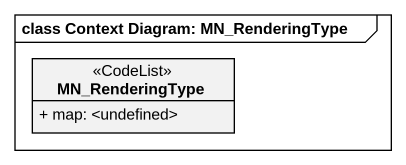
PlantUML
@startuml
mainframe class Context Diagram: MN_RenderingType
hide circle
hide empty members
skinparam classAttributeIconSize 0
class MN_RenderingType <<CodeList>> {
  + map: <undefined>
}
@enduml
